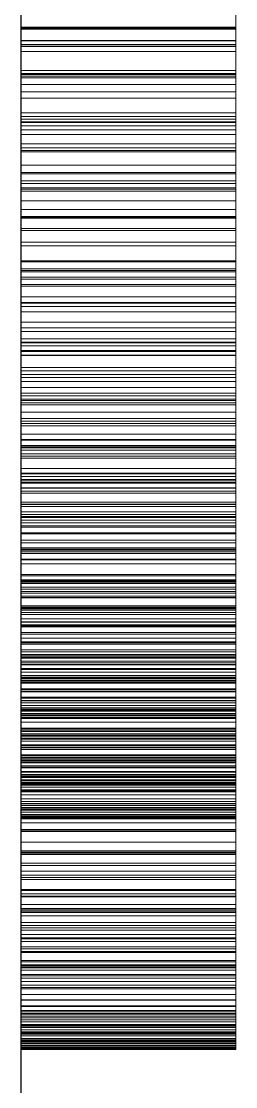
# Paper-space layout '01_三视图' of a CAD drawing. Header units: millimetres. Extents: x 8 to 451, y 8 to 289.
# Drawn here: x 157.5 to 157.64, y 175.206 to 175.9 of the extents above; entities that cross this region are included whole.
import ezdxf

# ---------------------------------------------------------------- set-up
doc = ezdxf.new("R2010")
doc.units = ezdxf.units.MM
doc.linetypes.add('WP_HIDDEN', pattern=[2.3, 1.5, -0.8])
doc.layers.add('HIDDEN', color=7, linetype='WP_HIDDEN', lineweight=13)
doc.layers.add('VISIBLE', color=7, linetype='CONTINUOUS', lineweight=25)

psp = doc.layouts.new('01_三视图')

# ---------------------------------------------------------------- linework, layer by layer
at = {"layer": 'HIDDEN'}
for points in [[(157.5, 174.25), (157.5, 174.29388), (157.5, 174.4233), (157.5, 174.63179), (157.5, 174.90889), (157.5, 175.2407), (157.5, 175.61059), (157.5, 176), (157.5, 176.38941), (157.5, 176.7593), (157.5, 177.09111), (157.5, 177.36821), (157.5, 177.5767), (157.5, 177.70612), (157.5, 177.75)], [(157.5, 175.88478), (157.5, 176.74361)], [(157.5, 175.88376), (157.5, 176.74361)], [(157.64, 176.74361), (157.64, 175.88478)], [(157.64, 175.88376), (157.64, 176.74361)], [(157.5, 176.56798), (157.5, 175.25538)], [(157.64, 175.25538), (157.64, 176.56798)], [(157.5, 176.07916), (157.5, 176.02894), (157.5, 175.97871), (157.5, 175.92849), (157.5, 175.87832), (157.5, 175.82826), (157.5, 175.77834), (157.5, 175.7286), (157.5, 175.67909), (157.5, 175.62984), (157.5, 175.5809), (157.5, 175.5323), (157.5, 175.48409), (157.5, 175.4363), (157.5, 175.38897)], [(157.5, 175.94161), (157.5, 175.88725)], [(157.64, 175.88725), (157.64, 175.94161)], [(157.5, 175.88351), (157.5, 175.93154)], [(157.5, 175.89535), (157.5, 175.9287)], [(157.5, 175.92704), (157.5, 175.866)], [(157.64, 175.93154), (157.64, 175.88351)], [(157.64, 175.9287), (157.64, 175.89535)], [(157.64, 175.866), (157.64, 175.92704)], [(157.5, 175.92269), (157.5, 175.89616)], [(157.5, 175.89473), (157.5, 175.92205)], [(157.64, 175.89616), (157.64, 175.92269)], [(157.64, 175.92205), (157.64, 175.89473)], [(157.5, 175.91169), (157.5, 175.88029)], [(157.64, 175.88029), (157.64, 175.91169)], [(157.5, 175.91007), (157.5, 175.88742)], [(157.5, 175.85874), (157.5, 175.90441)], [(157.64, 175.88742), (157.64, 175.91007)], [(157.64, 175.90441), (157.64, 175.85874)], [(157.5, 175.85405), (157.5, 175.89991)], [(157.64, 175.89991), (157.64, 175.85405)], [(157.5, 175.89616), (157.5, 175.8679)], [(157.5, 175.89616), (157.64, 175.89616)], [(157.5, 175.89535), (157.64, 175.89535)], [(157.5, 175.86302), (157.5, 175.89535)], [(157.5, 175.89473), (157.64, 175.89473)], [(157.5, 175.86536), (157.5, 175.89473)], [(157.64, 175.8679), (157.64, 175.89616)], [(157.64, 175.89535), (157.64, 175.86302)], [(157.64, 175.89473), (157.64, 175.86536)], [(157.5, 175.88742), (157.5, 175.86415)], [(157.5, 175.88742), (157.64, 175.88742)], [(157.5, 175.88725), (157.5, 175.83439)], [(157.5, 175.88725), (157.64, 175.88725)], [(157.5, 175.81757), (157.5, 175.88478)], [(157.5, 175.88478), (157.5, 175.8379)], [(157.5, 175.88478), (157.64, 175.88478)], [(157.5, 175.82619), (157.5, 175.88376)], [(157.5, 175.88376), (157.5, 175.82912)], [(157.5, 175.88376), (157.64, 175.88376)], [(157.5, 175.83611), (157.5, 175.88351)], [(157.5, 175.88351), (157.64, 175.88351)], [(157.64, 175.86415), (157.64, 175.88742)], [(157.64, 175.83439), (157.64, 175.88725)], [(157.64, 175.88478), (157.64, 175.81757)], [(157.64, 175.8379), (157.64, 175.88478)], [(157.64, 175.82912), (157.64, 175.88376)], [(157.64, 175.88376), (157.64, 175.82619)], [(157.64, 175.88351), (157.64, 175.83611)], [(157.5, 175.88029), (157.5, 175.84979)], [(157.5, 175.88029), (157.64, 175.88029)], [(157.64, 175.84979), (157.64, 175.88029)], [(157.5, 175.8679), (157.5, 175.83792)], [(157.5, 175.8679), (157.64, 175.8679)], [(157.5, 175.866), (157.5, 175.79608)], [(157.5, 175.866), (157.64, 175.866)], [(157.5, 175.86536), (157.64, 175.86536)], [(157.5, 175.83395), (157.5, 175.86536)], [(157.5, 175.86415), (157.5, 175.84027)], [(157.5, 175.86415), (157.64, 175.86415)], [(157.5, 175.86302), (157.64, 175.86302)], [(157.5, 175.83171), (157.5, 175.86302)], [(157.64, 175.83792), (157.64, 175.8679)], [(157.64, 175.79608), (157.64, 175.866)], [(157.64, 175.86536), (157.64, 175.83395)], [(157.64, 175.84027), (157.64, 175.86415)], [(157.64, 175.86302), (157.64, 175.83171)], [(157.5, 175.81477), (157.5, 175.85874)], [(157.5, 175.85874), (157.64, 175.85874)], [(157.64, 175.85874), (157.64, 175.81477)], [(157.5, 175.8056), (157.5, 175.85405)], [(157.5, 175.85405), (157.64, 175.85405)], [(157.5, 175.84979), (157.5, 175.82018)], [(157.5, 175.84979), (157.64, 175.84979)], [(157.64, 175.85405), (157.64, 175.8056)], [(157.64, 175.82018), (157.64, 175.84979)], [(157.5, 175.84027), (157.5, 175.81577)], [(157.5, 175.84027), (157.64, 175.84027)], [(157.5, 175.83792), (157.5, 175.8062)], [(157.5, 175.83792), (157.64, 175.83792)], [(157.5, 175.8379), (157.5, 175.79421)], [(157.5, 175.8379), (157.64, 175.8379)], [(157.5, 175.78935), (157.5, 175.83611)], [(157.5, 175.83611), (157.64, 175.83611)], [(157.64, 175.81577), (157.64, 175.84027)], [(157.64, 175.8062), (157.64, 175.83792)], [(157.64, 175.79421), (157.64, 175.8379)], [(157.64, 175.83611), (157.64, 175.78935)], [(157.5, 175.83439), (157.5, 175.78301)], [(157.5, 175.83439), (157.64, 175.83439)], [(157.5, 175.83395), (157.64, 175.83395)], [(157.5, 175.80049), (157.5, 175.83395)], [(157.5, 175.83171), (157.64, 175.83171)], [(157.5, 175.80142), (157.5, 175.83171)], [(157.5, 175.82912), (157.5, 175.77736)], [(157.5, 175.82912), (157.64, 175.82912)], [(157.64, 175.78301), (157.64, 175.83439)], [(157.64, 175.83395), (157.64, 175.80049)], [(157.64, 175.83171), (157.64, 175.80142)], [(157.64, 175.77736), (157.64, 175.82912)], [(157.5, 175.77175), (157.5, 175.82619)], [(157.5, 175.82619), (157.64, 175.82619)], [(157.64, 175.82619), (157.64, 175.77175)], [(157.5, 175.82018), (157.5, 175.79146)], [(157.5, 175.82018), (157.64, 175.82018)], [(157.5, 175.75604), (157.5, 175.81757)], [(157.5, 175.81757), (157.64, 175.81757)], [(157.5, 175.81577), (157.5, 175.79066)], [(157.5, 175.81577), (157.64, 175.81577)], [(157.5, 175.77251), (157.5, 175.81477)], [(157.5, 175.81477), (157.64, 175.81477)], [(157.64, 175.79146), (157.64, 175.82018)], [(157.64, 175.81757), (157.64, 175.75604)], [(157.64, 175.79066), (157.64, 175.81577)], [(157.64, 175.81477), (157.64, 175.77251)], [(157.5, 175.8062), (157.5, 175.77275)], [(157.5, 175.8062), (157.64, 175.8062)], [(157.5, 175.74354), (157.5, 175.8056)], [(157.5, 175.80142), (157.64, 175.80142)], [(157.5, 175.77216), (157.5, 175.80142)], [(157.5, 175.80049), (157.64, 175.80049)], [(157.5, 175.76498), (157.5, 175.80049)], [(157.64, 175.77275), (157.64, 175.8062)], [(157.64, 175.8056), (157.64, 175.74354)], [(157.64, 175.80142), (157.64, 175.77216)], [(157.64, 175.80049), (157.64, 175.76498)], [(157.5, 175.79608), (157.5, 175.71728)], [(157.5, 175.79608), (157.64, 175.79608)], [(157.5, 175.79421), (157.5, 175.7537)], [(157.5, 175.79421), (157.64, 175.79421)], [(157.64, 175.71728), (157.64, 175.79608)], [(157.64, 175.7537), (157.64, 175.79421)], [(157.5, 175.79146), (157.5, 175.76363)], [(157.5, 175.79146), (157.64, 175.79146)], [(157.5, 175.79066), (157.5, 175.76494)], [(157.5, 175.79066), (157.64, 175.79066)], [(157.5, 175.74323), (157.5, 175.78935)], [(157.5, 175.78935), (157.64, 175.78935)], [(157.64, 175.76363), (157.64, 175.79146)], [(157.64, 175.76494), (157.64, 175.79066)], [(157.64, 175.78935), (157.64, 175.74323)], [(157.5, 175.78301), (157.5, 175.73312)], [(157.5, 175.78301), (157.64, 175.78301)], [(157.64, 175.73312), (157.64, 175.78301)], [(157.5, 175.77736), (157.5, 175.72849)], [(157.5, 175.77736), (157.64, 175.77736)], [(157.5, 175.77275), (157.5, 175.73758)], [(157.5, 175.77275), (157.64, 175.77275)], [(157.5, 175.73194), (157.5, 175.77251)], [(157.5, 175.77251), (157.64, 175.77251)], [(157.5, 175.77216), (157.64, 175.77216)], [(157.5, 175.74393), (157.5, 175.77216)], [(157.64, 175.72849), (157.64, 175.77736)], [(157.64, 175.73758), (157.64, 175.77275)], [(157.64, 175.77251), (157.64, 175.73194)], [(157.64, 175.77216), (157.64, 175.74393)], [(157.5, 175.72043), (157.5, 175.77175)], [(157.5, 175.77175), (157.64, 175.77175)], [(157.64, 175.77175), (157.64, 175.72043)], [(157.5, 175.76498), (157.64, 175.76498)], [(157.5, 175.72743), (157.5, 175.76498)], [(157.5, 175.76494), (157.5, 175.7386)], [(157.5, 175.76494), (157.64, 175.76494)], [(157.5, 175.76363), (157.5, 175.73669)], [(157.5, 175.76363), (157.64, 175.76363)], [(157.64, 175.76498), (157.64, 175.72743)], [(157.64, 175.7386), (157.64, 175.76494)], [(157.64, 175.73669), (157.64, 175.76363)], [(157.5, 175.72741), (157.5, 175.75604)], [(157.5, 175.75604), (157.64, 175.75604)], [(157.5, 175.7537), (157.5, 175.71639)], [(157.5, 175.7537), (157.64, 175.7537)], [(157.64, 175.75604), (157.64, 175.72741)], [(157.64, 175.71639), (157.64, 175.7537)], [(157.5, 175.74393), (157.64, 175.74393)], [(157.5, 175.71671), (157.5, 175.74393)], [(157.5, 175.6853), (157.5, 175.74354)], [(157.5, 175.74354), (157.64, 175.74354)], [(157.5, 175.69774), (157.5, 175.74323)], [(157.5, 175.74323), (157.64, 175.74323)], [(157.5, 175.7386), (157.5, 175.70388)], [(157.5, 175.7386), (157.64, 175.7386)], [(157.5, 175.73758), (157.5, 175.71411)], [(157.5, 175.73758), (157.64, 175.73758)], [(157.64, 175.74393), (157.64, 175.71671)], [(157.64, 175.74354), (157.64, 175.6853)], [(157.64, 175.74323), (157.64, 175.69774)], [(157.64, 175.70388), (157.64, 175.7386)], [(157.64, 175.71411), (157.64, 175.73758)], [(157.5, 175.73669), (157.5, 175.71065)], [(157.5, 175.73669), (157.64, 175.73669)], [(157.5, 175.73312), (157.5, 175.68473)], [(157.5, 175.73312), (157.64, 175.73312)], [(157.5, 175.69308), (157.5, 175.73194)], [(157.5, 175.73194), (157.64, 175.73194)], [(157.64, 175.71065), (157.64, 175.73669)], [(157.64, 175.68473), (157.64, 175.73312)], [(157.64, 175.73194), (157.64, 175.69308)], [(157.5, 175.72849), (157.5, 175.68251)], [(157.5, 175.72849), (157.64, 175.72849)], [(157.5, 175.72743), (157.64, 175.72743)], [(157.5, 175.68838), (157.5, 175.72743)], [(157.5, 175.70019), (157.5, 175.72741)], [(157.5, 175.72741), (157.64, 175.72741)], [(157.64, 175.68251), (157.64, 175.72849)], [(157.64, 175.72743), (157.64, 175.68838)], [(157.64, 175.72741), (157.64, 175.70019)], [(157.5, 175.67223), (157.5, 175.72043)], [(157.5, 175.72043), (157.64, 175.72043)], [(157.5, 175.71728), (157.5, 175.6538)], [(157.5, 175.71671), (157.64, 175.71671)], [(157.5, 175.69052), (157.5, 175.71671)], [(157.64, 175.72043), (157.64, 175.67223)], [(157.64, 175.6538), (157.64, 175.71728)], [(157.64, 175.71671), (157.64, 175.69052)], [(157.5, 175.71639), (157.5, 175.68226)], [(157.5, 175.71639), (157.64, 175.71639)], [(157.5, 175.71411), (157.5, 175.69088)], [(157.5, 175.71411), (157.64, 175.71411)], [(157.5, 175.71065), (157.5, 175.6855)], [(157.5, 175.71065), (157.64, 175.71065)], [(157.64, 175.68226), (157.64, 175.71639)], [(157.64, 175.69088), (157.64, 175.71411)], [(157.64, 175.6855), (157.64, 175.71065)], [(157.5, 175.70388), (157.5, 175.66979)], [(157.5, 175.70388), (157.64, 175.70388)], [(157.64, 175.66979), (157.64, 175.70388)], [(157.5, 175.6744), (157.5, 175.70019)], [(157.5, 175.70019), (157.64, 175.70019)], [(157.5, 175.65288), (157.5, 175.69774)], [(157.5, 175.69774), (157.64, 175.69774)], [(157.64, 175.70019), (157.64, 175.6744)], [(157.64, 175.69774), (157.64, 175.65288)], [(157.5, 175.65592), (157.5, 175.69308)], [(157.5, 175.69308), (157.64, 175.69308)], [(157.5, 175.69088), (157.5, 175.66792)], [(157.5, 175.69088), (157.64, 175.69088)], [(157.5, 175.69052), (157.64, 175.69052)], [(157.5, 175.66535), (157.5, 175.69052)], [(157.64, 175.69308), (157.64, 175.65592)], [(157.64, 175.66792), (157.64, 175.69088)], [(157.64, 175.69052), (157.64, 175.66535)], [(157.5, 175.68838), (157.64, 175.68838)], [(157.5, 175.65142), (157.5, 175.68838)], [(157.5, 175.6855), (157.5, 175.66124)], [(157.5, 175.6855), (157.64, 175.6855)], [(157.5, 175.65761), (157.5, 175.6853)], [(157.5, 175.6853), (157.64, 175.6853)], [(157.5, 175.68473), (157.5, 175.63783)], [(157.5, 175.68473), (157.64, 175.68473)], [(157.5, 175.68251), (157.5, 175.63941)], [(157.5, 175.68251), (157.64, 175.68251)], [(157.5, 175.68226), (157.5, 175.65132)], [(157.5, 175.68226), (157.64, 175.68226)], [(157.64, 175.68838), (157.64, 175.65142)], [(157.64, 175.66124), (157.64, 175.6855)], [(157.64, 175.6853), (157.64, 175.65761)], [(157.64, 175.63783), (157.64, 175.68473)], [(157.64, 175.63941), (157.64, 175.68251)], [(157.64, 175.65132), (157.64, 175.68226)], [(157.5, 175.65002), (157.5, 175.6744)], [(157.5, 175.6744), (157.64, 175.6744)], [(157.5, 175.62716), (157.5, 175.67223)], [(157.5, 175.67223), (157.64, 175.67223)], [(157.5, 175.66979), (157.5, 175.63631)], [(157.5, 175.66979), (157.64, 175.66979)], [(157.5, 175.66792), (157.5, 175.6452)], [(157.5, 175.66792), (157.64, 175.66792)], [(157.64, 175.6744), (157.64, 175.65002)], [(157.64, 175.67223), (157.64, 175.62716)], [(157.64, 175.63631), (157.64, 175.66979)], [(157.64, 175.6452), (157.64, 175.66792)], [(157.5, 175.66535), (157.64, 175.66535)], [(157.5, 175.6412), (157.5, 175.66535)], [(157.5, 175.66144), (157.5, 175.62751)], [(157.5, 175.6452), (157.5, 175.66144)], [(157.5, 175.66144), (157.64, 175.66144)], [(157.5, 175.66124), (157.5, 175.63787)], [(157.5, 175.66124), (157.64, 175.66124)], [(157.64, 175.66535), (157.64, 175.6412)], [(157.64, 175.66144), (157.64, 175.6452)], [(157.64, 175.62751), (157.64, 175.66144)], [(157.64, 175.63787), (157.64, 175.66124)], [(157.5, 175.63086), (157.5, 175.65761)], [(157.5, 175.65761), (157.64, 175.65761)], [(157.5, 175.62046), (157.5, 175.65592)], [(157.5, 175.65592), (157.64, 175.65592)], [(157.64, 175.65761), (157.64, 175.63086)], [(157.64, 175.65592), (157.64, 175.62046)], [(157.5, 175.6538), (157.5, 175.60142)], [(157.5, 175.6538), (157.64, 175.6538)], [(157.5, 175.60866), (157.5, 175.65288)], [(157.5, 175.65288), (157.64, 175.65288)], [(157.5, 175.65142), (157.64, 175.65142)], [(157.5, 175.61655), (157.5, 175.65142)], [(157.5, 175.65132), (157.5, 175.62357)], [(157.5, 175.65132), (157.64, 175.65132)], [(157.5, 175.62707), (157.5, 175.65002)], [(157.5, 175.65002), (157.64, 175.65002)], [(157.64, 175.60142), (157.64, 175.6538)], [(157.64, 175.65288), (157.64, 175.60866)], [(157.64, 175.65142), (157.64, 175.61655)], [(157.64, 175.62357), (157.64, 175.65132)], [(157.64, 175.65002), (157.64, 175.62707)], [(157.5, 175.62201), (157.5, 175.6452)], [(157.5, 175.6452), (157.64, 175.6452)], [(157.5, 175.6452), (157.5, 175.62274)], [(157.5, 175.6412), (157.64, 175.6412)], [(157.5, 175.61808), (157.5, 175.6412)], [(157.64, 175.6452), (157.64, 175.62201)], [(157.64, 175.62274), (157.64, 175.6452)], [(157.64, 175.6412), (157.64, 175.61808)], [(157.5, 175.63941), (157.5, 175.5992)], [(157.5, 175.63941), (157.64, 175.63941)], [(157.5, 175.63787), (157.5, 175.6154)], [(157.5, 175.63787), (157.64, 175.63787)], [(157.5, 175.63783), (157.5, 175.59241)], [(157.5, 175.63783), (157.64, 175.63783)], [(157.5, 175.63631), (157.5, 175.60345)], [(157.5, 175.63631), (157.64, 175.63631)], [(157.64, 175.5992), (157.64, 175.63941)], [(157.64, 175.6154), (157.64, 175.63787)], [(157.64, 175.59241), (157.64, 175.63783)], [(157.64, 175.60345), (157.64, 175.63631)], [(157.5, 175.60507), (157.5, 175.63086)], [(157.5, 175.63086), (157.64, 175.63086)], [(157.5, 175.62751), (157.5, 175.59574)], [(157.5, 175.62751), (157.64, 175.62751)], [(157.5, 175.58521), (157.5, 175.62716)], [(157.5, 175.62716), (157.64, 175.62716)], [(157.5, 175.60553), (157.5, 175.62707)], [(157.5, 175.62707), (157.64, 175.62707)], [(157.64, 175.63086), (157.64, 175.60507)], [(157.64, 175.59574), (157.64, 175.62751)], [(157.64, 175.62716), (157.64, 175.58521)], [(157.64, 175.62707), (157.64, 175.60553)], [(157.5, 175.62357), (157.5, 175.59901)], [(157.5, 175.62357), (157.64, 175.62357)], [(157.5, 175.62274), (157.5, 175.60053)], [(157.5, 175.62274), (157.64, 175.62274)], [(157.5, 175.59941), (157.5, 175.62201)], [(157.5, 175.62201), (157.64, 175.62201)], [(157.5, 175.5867), (157.5, 175.62046)], [(157.5, 175.62046), (157.64, 175.62046)], [(157.64, 175.59901), (157.64, 175.62357)], [(157.64, 175.60053), (157.64, 175.62274)], [(157.64, 175.62201), (157.64, 175.59941)], [(157.64, 175.62046), (157.64, 175.5867)], [(157.5, 175.61808), (157.64, 175.61808)], [(157.5, 175.59598), (157.5, 175.61808)], [(157.5, 175.61655), (157.64, 175.61655)], [(157.5, 175.58378), (157.5, 175.61655)], [(157.5, 175.6154), (157.5, 175.59382)], [(157.5, 175.6154), (157.64, 175.6154)], [(157.64, 175.61808), (157.64, 175.59598)], [(157.64, 175.61655), (157.64, 175.58378)], [(157.64, 175.59382), (157.64, 175.6154)], [(157.5, 175.56591), (157.5, 175.60866)], [(157.5, 175.60866), (157.64, 175.60866)], [(157.5, 175.58541), (157.5, 175.60553)], [(157.5, 175.60553), (157.64, 175.60553)], [(157.64, 175.60866), (157.64, 175.56591)], [(157.64, 175.60553), (157.64, 175.58541)], [(157.5, 175.58023), (157.5, 175.60507)], [(157.5, 175.60507), (157.64, 175.60507)], [(157.5, 175.60345), (157.5, 175.57121)], [(157.5, 175.60345), (157.64, 175.60345)], [(157.5, 175.60142), (157.5, 175.56015)], [(157.5, 175.60142), (157.64, 175.60142)], [(157.5, 175.60053), (157.5, 175.57858)], [(157.5, 175.60053), (157.64, 175.60053)], [(157.5, 175.57738), (157.5, 175.59941)], [(157.5, 175.59941), (157.64, 175.59941)], [(157.5, 175.5992), (157.5, 175.56188)], [(157.5, 175.5992), (157.64, 175.5992)], [(157.5, 175.59901), (157.5, 175.5767)], [(157.5, 175.59901), (157.64, 175.59901)], [(157.64, 175.60507), (157.64, 175.58023)], [(157.64, 175.57121), (157.64, 175.60345)], [(157.64, 175.56015), (157.64, 175.60142)], [(157.64, 175.57858), (157.64, 175.60053)], [(157.64, 175.59941), (157.64, 175.57738)], [(157.64, 175.56188), (157.64, 175.5992)], [(157.64, 175.5767), (157.64, 175.59901)], [(157.5, 175.59598), (157.64, 175.59598)], [(157.5, 175.57491), (157.5, 175.59598)], [(157.5, 175.59574), (157.5, 175.56615)], [(157.5, 175.59574), (157.64, 175.59574)], [(157.5, 175.59382), (157.5, 175.57313)], [(157.5, 175.59382), (157.64, 175.59382)], [(157.5, 175.59241), (157.5, 175.57042)], [(157.5, 175.59241), (157.64, 175.59241)], [(157.64, 175.59598), (157.64, 175.57491)], [(157.64, 175.56615), (157.64, 175.59574)], [(157.64, 175.57313), (157.64, 175.59382)], [(157.64, 175.57042), (157.64, 175.59241)], [(157.5, 175.55464), (157.5, 175.5867)], [(157.5, 175.5867), (157.64, 175.5867)], [(157.5, 175.56672), (157.5, 175.58541)], [(157.5, 175.58541), (157.64, 175.58541)], [(157.5, 175.54639), (157.5, 175.58521)], [(157.5, 175.58521), (157.64, 175.58521)], [(157.64, 175.5867), (157.64, 175.55464)], [(157.64, 175.58541), (157.64, 175.56672)], [(157.64, 175.58521), (157.64, 175.54639)], [(157.5, 175.58378), (157.64, 175.58378)], [(157.5, 175.55311), (157.5, 175.58378)], [(157.5, 175.55582), (157.5, 175.58023)], [(157.5, 175.58023), (157.64, 175.58023)], [(157.5, 175.57858), (157.5, 175.55688)], [(157.5, 175.57858), (157.64, 175.57858)], [(157.64, 175.58378), (157.64, 175.55311)], [(157.64, 175.58023), (157.64, 175.55582)], [(157.64, 175.55688), (157.64, 175.57858)], [(157.5, 175.55593), (157.5, 175.57738)], [(157.5, 175.57738), (157.64, 175.57738)], [(157.5, 175.5767), (157.5, 175.55571)], [(157.5, 175.5767), (157.64, 175.5767)], [(157.5, 175.57491), (157.64, 175.57491)], [(157.5, 175.55485), (157.5, 175.57491)], [(157.5, 175.57313), (157.5, 175.55333)], [(157.5, 175.57313), (157.64, 175.57313)], [(157.5, 175.57121), (157.5, 175.53959)], [(157.5, 175.57121), (157.64, 175.57121)], [(157.64, 175.57738), (157.64, 175.55593)], [(157.64, 175.55571), (157.64, 175.5767)], [(157.64, 175.57491), (157.64, 175.55485)], [(157.64, 175.55333), (157.64, 175.57313)], [(157.64, 175.53959), (157.64, 175.57121)], [(157.5, 175.57042), (157.5, 175.5491)], [(157.5, 175.57042), (157.64, 175.57042)], [(157.5, 175.54944), (157.5, 175.56672)], [(157.5, 175.56672), (157.64, 175.56672)], [(157.5, 175.56615), (157.5, 175.53874)], [(157.5, 175.56615), (157.64, 175.56615)], [(157.5, 175.52548), (157.5, 175.56591)], [(157.5, 175.56591), (157.64, 175.56591)], [(157.64, 175.5491), (157.64, 175.57042)], [(157.64, 175.56672), (157.64, 175.54944)], [(157.64, 175.53874), (157.64, 175.56615)], [(157.64, 175.56591), (157.64, 175.52548)], [(157.5, 175.56188), (157.5, 175.52744)], [(157.5, 175.56188), (157.64, 175.56188)], [(157.5, 175.56015), (157.5, 175.52998)], [(157.5, 175.56015), (157.64, 175.56015)], [(157.5, 175.55688), (157.64, 175.55688)], [(157.5, 175.55688), (157.5, 175.53595)], [(157.64, 175.52744), (157.64, 175.56188)], [(157.64, 175.52998), (157.64, 175.56015)], [(157.64, 175.53595), (157.64, 175.55688)], [(157.5, 175.53506), (157.5, 175.55593)], [(157.5, 175.55593), (157.64, 175.55593)], [(157.5, 175.53131), (157.5, 175.55582)], [(157.5, 175.55582), (157.64, 175.55582)], [(157.5, 175.55571), (157.5, 175.53603)], [(157.5, 175.55571), (157.64, 175.55571)], [(157.5, 175.55485), (157.64, 175.55485)], [(157.5, 175.53592), (157.5, 175.55485)], [(157.5, 175.52428), (157.5, 175.55464)], [(157.5, 175.55464), (157.64, 175.55464)], [(157.5, 175.55333), (157.64, 175.55333)], [(157.5, 175.55333), (157.5, 175.53458)], [(157.5, 175.55311), (157.64, 175.55311)], [(157.5, 175.52452), (157.5, 175.55311)], [(157.64, 175.55593), (157.64, 175.53506)], [(157.64, 175.55582), (157.64, 175.53131)], [(157.64, 175.53603), (157.64, 175.55571)], [(157.64, 175.55485), (157.64, 175.53592)], [(157.64, 175.55464), (157.64, 175.52428)], [(157.64, 175.53458), (157.64, 175.55333)], [(157.64, 175.55311), (157.64, 175.52452)], [(157.5, 175.53358), (157.5, 175.54944)], [(157.5, 175.54944), (157.64, 175.54944)], [(157.5, 175.5491), (157.5, 175.52846)], [(157.5, 175.5491), (157.64, 175.5491)], [(157.5, 175.51069), (157.5, 175.54639)], [(157.5, 175.54639), (157.64, 175.54639)], [(157.64, 175.54944), (157.64, 175.53358)], [(157.64, 175.52846), (157.64, 175.5491)], [(157.64, 175.54639), (157.64, 175.51069)], [(157.5, 175.53959), (157.5, 175.50859)], [(157.5, 175.53959), (157.64, 175.53959)], [(157.5, 175.53874), (157.5, 175.51349)], [(157.5, 175.53874), (157.64, 175.53874)], [(157.5, 175.53603), (157.5, 175.51767)], [(157.5, 175.53603), (157.64, 175.53603)], [(157.64, 175.50859), (157.64, 175.53959)], [(157.64, 175.51349), (157.64, 175.53874)], [(157.64, 175.51767), (157.64, 175.53603)], [(157.5, 175.53595), (157.5, 175.51631)], [(157.5, 175.53595), (157.64, 175.53595)], [(157.5, 175.53592), (157.64, 175.53592)], [(157.5, 175.51821), (157.5, 175.53592)], [(157.5, 175.51477), (157.5, 175.53506)], [(157.5, 175.53506), (157.64, 175.53506)], [(157.5, 175.53458), (157.5, 175.51704)], [(157.5, 175.53458), (157.64, 175.53458)], [(157.5, 175.51914), (157.5, 175.53358)], [(157.5, 175.53358), (157.64, 175.53358)], [(157.5, 175.50671), (157.5, 175.53131)], [(157.5, 175.53131), (157.64, 175.53131)], [(157.5, 175.52998), (157.5, 175.50533)], [(157.5, 175.52998), (157.64, 175.52998)], [(157.64, 175.51631), (157.64, 175.53595)], [(157.64, 175.53592), (157.64, 175.51821)], [(157.64, 175.53506), (157.64, 175.51477)], [(157.64, 175.51704), (157.64, 175.53458)], [(157.64, 175.53358), (157.64, 175.51914)], [(157.64, 175.53131), (157.64, 175.50671)], [(157.64, 175.50533), (157.64, 175.52998)], [(157.5, 175.52846), (157.5, 175.5085)], [(157.5, 175.52846), (157.64, 175.52846)], [(157.5, 175.52744), (157.5, 175.49522)], [(157.5, 175.52744), (157.64, 175.52744)], [(157.5, 175.50613), (157.5, 175.52548)], [(157.5, 175.52548), (157.64, 175.52548)], [(157.5, 175.52452), (157.64, 175.52452)], [(157.5, 175.49803), (157.5, 175.52452)], [(157.5, 175.49562), (157.5, 175.52428)], [(157.5, 175.52428), (157.64, 175.52428)], [(157.64, 175.5085), (157.64, 175.52846)], [(157.64, 175.49522), (157.64, 175.52744)], [(157.64, 175.52548), (157.64, 175.50613)], [(157.64, 175.52452), (157.64, 175.49803)], [(157.64, 175.52428), (157.64, 175.49562)], [(157.5, 175.50612), (157.5, 175.51914)], [(157.5, 175.51914), (157.64, 175.51914)], [(157.5, 175.51821), (157.64, 175.51821)], [(157.5, 175.50172), (157.5, 175.51821)], [(157.5, 175.51767), (157.5, 175.50063)], [(157.5, 175.51767), (157.64, 175.51767)], [(157.5, 175.51704), (157.5, 175.50072)], [(157.5, 175.51704), (157.64, 175.51704)], [(157.5, 175.51631), (157.5, 175.49795)], [(157.5, 175.51631), (157.64, 175.51631)], [(157.64, 175.51914), (157.64, 175.50612)], [(157.64, 175.51821), (157.64, 175.50172)], [(157.64, 175.50063), (157.64, 175.51767)], [(157.64, 175.50072), (157.64, 175.51704)], [(157.64, 175.49795), (157.64, 175.51631)], [(157.5, 175.49506), (157.5, 175.51477)], [(157.5, 175.51477), (157.64, 175.51477)], [(157.5, 175.51349), (157.5, 175.49042)], [(157.5, 175.51349), (157.64, 175.51349)], [(157.5, 175.47756), (157.5, 175.51069)], [(157.5, 175.51069), (157.64, 175.51069)], [(157.5, 175.50859), (157.5, 175.47821)], [(157.5, 175.50859), (157.64, 175.50859)], [(157.5, 175.5085), (157.5, 175.48922)], [(157.5, 175.5085), (157.64, 175.5085)], [(157.64, 175.51477), (157.64, 175.49506)], [(157.64, 175.49042), (157.64, 175.51349)], [(157.64, 175.51069), (157.64, 175.47756)], [(157.64, 175.47821), (157.64, 175.50859)], [(157.64, 175.48922), (157.64, 175.5085)], [(157.5, 175.48201), (157.5, 175.50671)], [(157.5, 175.50671), (157.64, 175.50671)], [(157.5, 175.48736), (157.5, 175.50613)], [(157.5, 175.50613), (157.64, 175.50613)], [(157.5, 175.4942), (157.5, 175.50612)], [(157.5, 175.50612), (157.64, 175.50612)], [(157.5, 175.50533), (157.5, 175.48062)], [(157.5, 175.50533), (157.64, 175.50533)], [(157.5, 175.50172), (157.64, 175.50172)], [(157.5, 175.48646), (157.5, 175.50172)], [(157.64, 175.50671), (157.64, 175.48201)], [(157.64, 175.50613), (157.64, 175.48736)], [(157.64, 175.50612), (157.64, 175.4942)], [(157.64, 175.48062), (157.64, 175.50533)], [(157.64, 175.50172), (157.64, 175.48646)], [(157.5, 175.50072), (157.5, 175.4856)], [(157.5, 175.50072), (157.64, 175.50072)], [(157.5, 175.50063), (157.5, 175.4849)], [(157.5, 175.50063), (157.64, 175.50063)], [(157.5, 175.49803), (157.64, 175.49803)], [(157.5, 175.47364), (157.5, 175.49803)], [(157.5, 175.49795), (157.5, 175.48087)], [(157.5, 175.49795), (157.64, 175.49795)], [(157.5, 175.46867), (157.5, 175.49562)], [(157.5, 175.49562), (157.64, 175.49562)], [(157.5, 175.49522), (157.5, 175.46453)], [(157.5, 175.49522), (157.64, 175.49522)], [(157.5, 175.47592), (157.5, 175.49506)], [(157.5, 175.49506), (157.64, 175.49506)], [(157.64, 175.4856), (157.64, 175.50072)], [(157.64, 175.4849), (157.64, 175.50063)], [(157.64, 175.49803), (157.64, 175.47364)], [(157.64, 175.48087), (157.64, 175.49795)], [(157.64, 175.49562), (157.64, 175.46867)], [(157.64, 175.46453), (157.64, 175.49522)], [(157.64, 175.49506), (157.64, 175.47592)], [(157.5, 175.48304), (157.5, 175.4942)], [(157.5, 175.4942), (157.64, 175.4942)], [(157.5, 175.49042), (157.5, 175.46952)], [(157.5, 175.49042), (157.64, 175.49042)], [(157.5, 175.48922), (157.5, 175.47062)], [(157.5, 175.48922), (157.64, 175.48922)], [(157.64, 175.4942), (157.64, 175.48304)], [(157.64, 175.46952), (157.64, 175.49042)], [(157.64, 175.47062), (157.64, 175.48922)], [(157.5, 175.46917), (157.5, 175.48736)], [(157.5, 175.48736), (157.64, 175.48736)], [(157.5, 175.48646), (157.64, 175.48646)], [(157.5, 175.47241), (157.5, 175.48646)], [(157.5, 175.4856), (157.5, 175.47169)], [(157.5, 175.4856), (157.64, 175.4856)], [(157.5, 175.4849), (157.5, 175.47049)], [(157.5, 175.4849), (157.64, 175.4849)], [(157.5, 175.47266), (157.5, 175.48304)], [(157.5, 175.48304), (157.64, 175.48304)], [(157.5, 175.45722), (157.5, 175.48201)], [(157.5, 175.48201), (157.64, 175.48201)], [(157.5, 175.48087), (157.5, 175.46508)], [(157.5, 175.48087), (157.64, 175.48087)], [(157.5, 175.48062), (157.5, 175.45584)], [(157.5, 175.48062), (157.64, 175.48062)], [(157.64, 175.48736), (157.64, 175.46917)], [(157.64, 175.48646), (157.64, 175.47241)], [(157.64, 175.47169), (157.64, 175.4856)], [(157.64, 175.47049), (157.64, 175.4849)], [(157.64, 175.48304), (157.64, 175.47266)], [(157.64, 175.48201), (157.64, 175.45722)], [(157.64, 175.46508), (157.64, 175.48087)], [(157.64, 175.45584), (157.64, 175.48062)], [(157.5, 175.47821), (157.5, 175.44901)], [(157.5, 175.47821), (157.64, 175.47821)], [(157.5, 175.44645), (157.5, 175.47756)], [(157.5, 175.47756), (157.64, 175.47756)], [(157.5, 175.45737), (157.5, 175.47592)], [(157.5, 175.47592), (157.64, 175.47592)], [(157.5, 175.47364), (157.64, 175.47364)], [(157.5, 175.45175), (157.5, 175.47364)], [(157.64, 175.44901), (157.64, 175.47821)], [(157.64, 175.47756), (157.64, 175.44645)], [(157.64, 175.47592), (157.64, 175.45737)], [(157.64, 175.47364), (157.64, 175.45175)], [(157.5, 175.46304), (157.5, 175.47266)], [(157.5, 175.47266), (157.64, 175.47266)], [(157.5, 175.47241), (157.64, 175.47241)], [(157.5, 175.45959), (157.5, 175.47241)], [(157.5, 175.47169), (157.5, 175.45899)], [(157.5, 175.47169), (157.64, 175.47169)], [(157.5, 175.47062), (157.5, 175.45269)], [(157.5, 175.47062), (157.64, 175.47062)], [(157.5, 175.47049), (157.5, 175.4574)], [(157.5, 175.47049), (157.64, 175.47049)], [(157.5, 175.46952), (157.5, 175.4508)], [(157.5, 175.46952), (157.64, 175.46952)], [(157.5, 175.45156), (157.5, 175.46917)], [(157.5, 175.46917), (157.64, 175.46917)], [(157.5, 175.44341), (157.5, 175.46867)], [(157.5, 175.46867), (157.64, 175.46867)], [(157.64, 175.47266), (157.64, 175.46304)], [(157.64, 175.47241), (157.64, 175.45959)], [(157.64, 175.45899), (157.64, 175.47169)], [(157.64, 175.45269), (157.64, 175.47062)], [(157.64, 175.4574), (157.64, 175.47049)], [(157.64, 175.4508), (157.64, 175.46952)], [(157.64, 175.46917), (157.64, 175.45156)], [(157.64, 175.46867), (157.64, 175.44341)], [(157.5, 175.46508), (157.5, 175.45058)], [(157.5, 175.46508), (157.64, 175.46508)], [(157.5, 175.46453), (157.5, 175.43539)], [(157.5, 175.46453), (157.64, 175.46453)], [(157.5, 175.46349), (157.5, 175.25538)], [(157.5, 175.46349), (157.64, 175.46349)], [(157.5, 175.4542), (157.5, 175.46304)], [(157.5, 175.46304), (157.64, 175.46304)], [(157.64, 175.45058), (157.64, 175.46508)], [(157.64, 175.43539), (157.64, 175.46453)], [(157.64, 175.25538), (157.64, 175.46349)], [(157.64, 175.46304), (157.64, 175.4542)], [(157.5, 175.45959), (157.64, 175.45959)], [(157.5, 175.44798), (157.5, 175.45959)], [(157.5, 175.45899), (157.5, 175.4475)], [(157.5, 175.45899), (157.64, 175.45899)], [(157.5, 175.4574), (157.5, 175.44574)], [(157.5, 175.4574), (157.64, 175.4574)], [(157.5, 175.43939), (157.5, 175.45737)], [(157.5, 175.45737), (157.64, 175.45737)], [(157.5, 175.43233), (157.5, 175.45722)], [(157.5, 175.45722), (157.64, 175.45722)], [(157.5, 175.45584), (157.5, 175.431)], [(157.5, 175.45584), (157.64, 175.45584)], [(157.5, 175.44612), (157.5, 175.4542)], [(157.5, 175.4542), (157.64, 175.4542)], [(157.5, 175.45269), (157.5, 175.43544)], [(157.5, 175.45269), (157.64, 175.45269)], [(157.64, 175.45959), (157.64, 175.44798)], [(157.64, 175.4475), (157.64, 175.45899)], [(157.64, 175.44574), (157.64, 175.4574)], [(157.64, 175.45737), (157.64, 175.43939)], [(157.64, 175.45722), (157.64, 175.43233)], [(157.64, 175.431), (157.64, 175.45584)], [(157.64, 175.4542), (157.64, 175.44612)], [(157.64, 175.43544), (157.64, 175.45269)], [(157.5, 175.45175), (157.64, 175.45175)], [(157.5, 175.43278), (157.5, 175.45175)], [(157.5, 175.43453), (157.5, 175.45156)], [(157.5, 175.45156), (157.64, 175.45156)], [(157.5, 175.4508), (157.5, 175.43426)], [(157.5, 175.4508), (157.64, 175.4508)], [(157.5, 175.45058), (157.5, 175.43735)], [(157.5, 175.45058), (157.64, 175.45058)], [(157.5, 175.44901), (157.5, 175.42158)], [(157.5, 175.44901), (157.64, 175.44901)], [(157.5, 175.44798), (157.64, 175.44798)], [(157.5, 175.4376), (157.5, 175.44798)], [(157.5, 175.4475), (157.5, 175.43722)], [(157.5, 175.4475), (157.64, 175.4475)], [(157.5, 175.41735), (157.5, 175.44645)], [(157.5, 175.44645), (157.64, 175.44645)], [(157.5, 175.43881), (157.5, 175.44612)], [(157.5, 175.44612), (157.64, 175.44612)], [(157.5, 175.44574), (157.5, 175.43563)], [(157.5, 175.44574), (157.64, 175.44574)], [(157.64, 175.45175), (157.64, 175.43278)], [(157.64, 175.45156), (157.64, 175.43453)], [(157.64, 175.43426), (157.64, 175.4508)], [(157.64, 175.43735), (157.64, 175.45058)], [(157.64, 175.42158), (157.64, 175.44901)], [(157.64, 175.44798), (157.64, 175.4376)], [(157.64, 175.43722), (157.64, 175.4475)], [(157.64, 175.44645), (157.64, 175.41735)], [(157.64, 175.44612), (157.64, 175.43881)], [(157.64, 175.43563), (157.64, 175.44574)], [(157.5, 175.41986), (157.5, 175.44341)], [(157.5, 175.44341), (157.64, 175.44341)], [(157.5, 175.422), (157.5, 175.43939)], [(157.5, 175.43939), (157.64, 175.43939)], [(157.5, 175.43227), (157.5, 175.43881)], [(157.5, 175.43881), (157.64, 175.43881)], [(157.64, 175.44341), (157.64, 175.41986)], [(157.64, 175.43939), (157.64, 175.422)], [(157.64, 175.43881), (157.64, 175.43227)], [(157.5, 175.4376), (157.64, 175.4376)], [(157.5, 175.42844), (157.5, 175.4376)], [(157.5, 175.43735), (157.5, 175.42542)], [(157.5, 175.43735), (157.64, 175.43735)], [(157.5, 175.43722), (157.5, 175.42815)], [(157.5, 175.43722), (157.64, 175.43722)], [(157.5, 175.43563), (157.5, 175.42708)], [(157.5, 175.43563), (157.64, 175.43563)], [(157.5, 175.43544), (157.5, 175.41887)], [(157.5, 175.43544), (157.64, 175.43544)], [(157.5, 175.43539), (157.5, 175.40778)], [(157.5, 175.43539), (157.64, 175.43539)], [(157.5, 175.41807), (157.5, 175.43453)], [(157.5, 175.43453), (157.64, 175.43453)], [(157.5, 175.43426), (157.5, 175.41993)], [(157.5, 175.43426), (157.64, 175.43426)], [(157.5, 175.43278), (157.64, 175.43278)], [(157.5, 175.41673), (157.5, 175.43278)], [(157.5, 175.40735), (157.5, 175.43233)], [(157.5, 175.43233), (157.64, 175.43233)], [(157.5, 175.4265), (157.5, 175.43227)], [(157.5, 175.43227), (157.64, 175.43227)], [(157.64, 175.4376), (157.64, 175.42844)], [(157.64, 175.42542), (157.64, 175.43735)], [(157.64, 175.42815), (157.64, 175.43722)], [(157.64, 175.42708), (157.64, 175.43563)], [(157.64, 175.41887), (157.64, 175.43544)], [(157.64, 175.40778), (157.64, 175.43539)], [(157.64, 175.43453), (157.64, 175.41807)], [(157.64, 175.41993), (157.64, 175.43426)], [(157.64, 175.43278), (157.64, 175.41673)], [(157.64, 175.43233), (157.64, 175.40735)], [(157.64, 175.43227), (157.64, 175.4265)], [(157.5, 175.431), (157.5, 175.25538)], [(157.5, 175.431), (157.64, 175.431)], [(157.5, 175.42844), (157.64, 175.42844)], [(157.5, 175.4205), (157.5, 175.42844)], [(157.5, 175.42815), (157.5, 175.42029)], [(157.5, 175.42815), (157.64, 175.42815)], [(157.5, 175.42708), (157.5, 175.42009)], [(157.5, 175.42708), (157.64, 175.42708)], [(157.5, 175.4215), (157.5, 175.4265)], [(157.5, 175.4265), (157.64, 175.4265)], [(157.5, 175.42542), (157.5, 175.41483)], [(157.5, 175.42542), (157.64, 175.42542)], [(157.64, 175.25538), (157.64, 175.431)], [(157.64, 175.42844), (157.64, 175.4205)], [(157.64, 175.42029), (157.64, 175.42815)], [(157.64, 175.42009), (157.64, 175.42708)], [(157.64, 175.4265), (157.64, 175.4215)], [(157.64, 175.41483), (157.64, 175.42542)], [(157.5, 175.40518), (157.5, 175.422)], [(157.5, 175.422), (157.64, 175.422)], [(157.5, 175.42158), (157.5, 175.39591)], [(157.5, 175.42158), (157.64, 175.42158)], [(157.5, 175.41727), (157.5, 175.4215)], [(157.5, 175.4215), (157.64, 175.4215)], [(157.5, 175.4205), (157.64, 175.4205)], [(157.5, 175.41378), (157.5, 175.4205)], [(157.5, 175.42029), (157.5, 175.41364)], [(157.5, 175.42029), (157.64, 175.42029)], [(157.5, 175.42009), (157.5, 175.41465)], [(157.5, 175.42009), (157.64, 175.42009)], [(157.5, 175.41993), (157.5, 175.4078)], [(157.5, 175.41993), (157.64, 175.41993)], [(157.5, 175.39801), (157.5, 175.41986)], [(157.5, 175.41986), (157.64, 175.41986)], [(157.5, 175.41887), (157.5, 175.40298)], [(157.5, 175.41887), (157.64, 175.41887)], [(157.5, 175.4022), (157.5, 175.41807)], [(157.5, 175.41807), (157.64, 175.41807)], [(157.64, 175.422), (157.64, 175.40518)], [(157.64, 175.39591), (157.64, 175.42158)], [(157.64, 175.4215), (157.64, 175.41727)], [(157.64, 175.4205), (157.64, 175.41378)], [(157.64, 175.41364), (157.64, 175.42029)], [(157.64, 175.41465), (157.64, 175.42009)], [(157.64, 175.4078), (157.64, 175.41993)], [(157.64, 175.41986), (157.64, 175.39801)], [(157.64, 175.40298), (157.64, 175.41887)], [(157.64, 175.41807), (157.64, 175.4022)], [(157.5, 175.39027), (157.5, 175.41735)], [(157.5, 175.41735), (157.64, 175.41735)], [(157.5, 175.41381), (157.5, 175.41727)], [(157.5, 175.41727), (157.64, 175.41727)], [(157.5, 175.41673), (157.64, 175.41673)], [(157.5, 175.40359), (157.5, 175.41673)], [(157.5, 175.41483), (157.5, 175.40565)], [(157.5, 175.41483), (157.64, 175.41483)], [(157.5, 175.41465), (157.5, 175.41076)], [(157.5, 175.41465), (157.64, 175.41465)], [(157.5, 175.41112), (157.5, 175.41381)], [(157.5, 175.41381), (157.64, 175.41381)], [(157.5, 175.41378), (157.64, 175.41378)], [(157.5, 175.40829), (157.5, 175.41378)], [(157.5, 175.41364), (157.5, 175.40819)], [(157.5, 175.41364), (157.64, 175.41364)], [(157.5, 175.40919), (157.5, 175.41112)], [(157.5, 175.41112), (157.64, 175.41112)], [(157.64, 175.41735), (157.64, 175.39027)], [(157.64, 175.41727), (157.64, 175.41381)], [(157.64, 175.41673), (157.64, 175.40359)], [(157.64, 175.40565), (157.64, 175.41483)], [(157.64, 175.41076), (157.64, 175.41465)], [(157.64, 175.41381), (157.64, 175.41112)], [(157.64, 175.41378), (157.64, 175.40829)], [(157.64, 175.40819), (157.64, 175.41364)], [(157.64, 175.41112), (157.64, 175.40919)], [(157.5, 175.41076), (157.5, 175.40843)], [(157.5, 175.41076), (157.64, 175.41076)], [(157.5, 175.40765), (157.5, 175.40919)], [(157.5, 175.40919), (157.64, 175.40919)], [(157.5, 175.40843), (157.5, 175.40765)], [(157.5, 175.40843), (157.64, 175.40843)], [(157.5, 175.40829), (157.64, 175.40829)], [(157.5, 175.40401), (157.5, 175.40829)], [(157.5, 175.40819), (157.5, 175.40396)], [(157.5, 175.40819), (157.64, 175.40819)], [(157.5, 175.4078), (157.5, 175.39788)], [(157.5, 175.4078), (157.64, 175.4078)], [(157.5, 175.40778), (157.5, 175.38171)], [(157.5, 175.40778), (157.64, 175.40778)], [(157.5, 175.40765), (157.64, 175.40765)], [(157.5, 175.38227), (157.5, 175.40735)], [(157.5, 175.40735), (157.64, 175.40735)], [(157.5, 175.40565), (157.5, 175.39789)], [(157.5, 175.40565), (157.64, 175.40565)], [(157.5, 175.38894), (157.5, 175.40518)], [(157.5, 175.40518), (157.64, 175.40518)], [(157.64, 175.40843), (157.64, 175.41076)], [(157.64, 175.40919), (157.64, 175.40765)], [(157.64, 175.40765), (157.64, 175.40843)], [(157.64, 175.40829), (157.64, 175.40401)], [(157.64, 175.40396), (157.64, 175.40819)], [(157.64, 175.39788), (157.64, 175.4078)], [(157.64, 175.38171), (157.64, 175.40778)], [(157.64, 175.40735), (157.64, 175.38227)], [(157.64, 175.39789), (157.64, 175.40565)], [(157.64, 175.40518), (157.64, 175.38894)], [(157.5, 175.40401), (157.64, 175.40401)], [(157.5, 175.40096), (157.5, 175.40401)], [(157.5, 175.40396), (157.5, 175.40094)], [(157.5, 175.40396), (157.64, 175.40396)], [(157.5, 175.40359), (157.64, 175.40359)], [(157.5, 175.39338), (157.5, 175.40359)], [(157.5, 175.40298), (157.5, 175.38777)], [(157.5, 175.40298), (157.64, 175.40298)], [(157.5, 175.38691), (157.5, 175.4022)], [(157.5, 175.4022), (157.64, 175.4022)], [(157.5, 175.40096), (157.64, 175.40096)], [(157.5, 175.39913), (157.5, 175.40096)], [(157.5, 175.40094), (157.5, 175.39912)], [(157.5, 175.40094), (157.64, 175.40094)], [(157.5, 175.39913), (157.64, 175.39913)], [(157.5, 175.39852), (157.5, 175.39913)], [(157.5, 175.39912), (157.5, 175.39852)], [(157.5, 175.39912), (157.64, 175.39912)], [(157.5, 175.39852), (157.64, 175.39852)], [(157.5, 175.37766), (157.5, 175.39801)], [(157.5, 175.39801), (157.64, 175.39801)], [(157.5, 175.39789), (157.5, 175.39154)], [(157.5, 175.39789), (157.64, 175.39789)], [(157.5, 175.39788), (157.5, 175.39017)], [(157.5, 175.39788), (157.64, 175.39788)], [(157.64, 175.40401), (157.64, 175.40096)], [(157.64, 175.40094), (157.64, 175.40396)], [(157.64, 175.40359), (157.64, 175.39338)], [(157.64, 175.38777), (157.64, 175.40298)], [(157.64, 175.4022), (157.64, 175.38691)], [(157.64, 175.40096), (157.64, 175.39913)], [(157.64, 175.39912), (157.64, 175.40094)], [(157.64, 175.39913), (157.64, 175.39852)], [(157.64, 175.39852), (157.64, 175.39912)], [(157.64, 175.39801), (157.64, 175.37766)], [(157.64, 175.39154), (157.64, 175.39789)], [(157.64, 175.39017), (157.64, 175.39788)], [(157.5, 175.39591), (157.5, 175.372)], [(157.5, 175.39591), (157.64, 175.39591)], [(157.5, 175.39338), (157.64, 175.39338)], [(157.5, 175.38608), (157.5, 175.39338)], [(157.5, 175.39154), (157.5, 175.3866)], [(157.5, 175.39154), (157.64, 175.39154)], [(157.5, 175.3652), (157.5, 175.39027)], [(157.5, 175.39027), (157.64, 175.39027)], [(157.64, 175.372), (157.64, 175.39591)], [(157.64, 175.39338), (157.64, 175.38608)], [(157.64, 175.3866), (157.64, 175.39154)], [(157.64, 175.39027), (157.64, 175.3652)], [(157.5, 175.39017), (157.5, 175.38465)], [(157.5, 175.39017), (157.64, 175.39017)], [(157.5, 175.38646), (157.5, 175.38897)], [(157.64, 175.38897), (157.5, 175.38897)], [(157.5, 175.37328), (157.5, 175.38894)], [(157.5, 175.38894), (157.64, 175.38894)], [(157.5, 175.38777), (157.5, 175.37323)], [(157.5, 175.38777), (157.64, 175.38777)], [(157.5, 175.37219), (157.5, 175.38691)], [(157.5, 175.38691), (157.64, 175.38691)], [(157.5, 175.3866), (157.5, 175.38307)], [(157.5, 175.3866), (157.64, 175.3866)], [(157.5, 175.3818), (157.5, 175.38646)], [(157.5, 175.38646), (157.64, 175.38646)], [(157.5, 175.38608), (157.64, 175.38608)], [(157.5, 175.3817), (157.5, 175.38608)], [(157.5, 175.38465), (157.5, 175.38135)], [(157.5, 175.38465), (157.64, 175.38465)], [(157.64, 175.38465), (157.64, 175.39017)], [(157.64, 175.38897), (157.64, 175.37853), (157.64, 175.36811), (157.64, 175.35772), (157.64, 175.34735), (157.64, 175.33701), (157.64, 175.32669), (157.64, 175.31641), (157.64, 175.30615), (157.64, 175.29592), (157.64, 175.28571), (157.64, 175.27554), (157.64, 175.2654), (157.64, 175.25528), (157.64, 175.2452)], [(157.64, 175.38897), (157.64, 175.38646)], [(157.64, 175.38894), (157.64, 175.37328)], [(157.64, 175.37323), (157.64, 175.38777)], [(157.64, 175.38691), (157.64, 175.37219)], [(157.64, 175.38307), (157.64, 175.3866)], [(157.64, 175.38646), (157.64, 175.3818)], [(157.64, 175.38608), (157.64, 175.3817)], [(157.64, 175.38135), (157.64, 175.38465)], [(157.5, 175.38307), (157.5, 175.38095)], [(157.5, 175.38307), (157.64, 175.38307)], [(157.5, 175.3515), (157.5, 175.38227)], [(157.5, 175.38227), (157.64, 175.38227)], [(157.5, 175.38024), (157.5, 175.3818)], [(157.5, 175.3818), (157.64, 175.3818)], [(157.5, 175.38171), (157.5, 175.35718)], [(157.5, 175.38171), (157.64, 175.38171)], [(157.5, 175.3817), (157.64, 175.3817)], [(157.5, 175.38024), (157.5, 175.3817)], [(157.5, 175.38135), (157.5, 175.38024)], [(157.5, 175.38135), (157.64, 175.38135)], [(157.5, 175.38095), (157.5, 175.38024)], [(157.5, 175.38095), (157.64, 175.38095)], [(157.5, 175.38024), (157.64, 175.38024)], [(157.5, 175.35863), (157.5, 175.37766)], [(157.5, 175.37766), (157.64, 175.37766)], [(157.64, 175.38095), (157.64, 175.38307)], [(157.64, 175.38227), (157.64, 175.3515)], [(157.64, 175.3818), (157.64, 175.38024)], [(157.64, 175.35718), (157.64, 175.38171)], [(157.64, 175.3817), (157.64, 175.38024)], [(157.64, 175.38024), (157.64, 175.38135)], [(157.64, 175.38024), (157.64, 175.38095)], [(157.64, 175.37766), (157.64, 175.35863)], [(157.5, 175.3582), (157.5, 175.37328)], [(157.5, 175.37328), (157.64, 175.37328)], [(157.5, 175.37323), (157.5, 175.35938)], [(157.5, 175.37323), (157.64, 175.37323)], [(157.5, 175.35805), (157.5, 175.37219)], [(157.5, 175.37219), (157.64, 175.37219)], [(157.5, 175.372), (157.5, 175.34984)], [(157.5, 175.372), (157.64, 175.372)], [(157.64, 175.37328), (157.64, 175.3582)], [(157.64, 175.35938), (157.64, 175.37323)], [(157.64, 175.37219), (157.64, 175.35805)], [(157.64, 175.34984), (157.64, 175.372)], [(157.5, 175.34214), (157.5, 175.3652)], [(157.5, 175.3652), (157.64, 175.3652)], [(157.64, 175.3652), (157.64, 175.34214)], [(157.5, 175.35938), (157.5, 175.3462)], [(157.5, 175.35938), (157.64, 175.35938)], [(157.5, 175.34091), (157.5, 175.35863)], [(157.5, 175.35863), (157.64, 175.35863)], [(157.5, 175.3437), (157.5, 175.3582)], [(157.5, 175.3582), (157.64, 175.3582)], [(157.5, 175.33152), (157.5, 175.35805)], [(157.5, 175.35805), (157.64, 175.35805)], [(157.5, 175.35718), (157.5, 175.33419)], [(157.5, 175.35718), (157.64, 175.35718)], [(157.64, 175.3462), (157.64, 175.35938)], [(157.64, 175.35863), (157.64, 175.34091)], [(157.64, 175.3582), (157.64, 175.3437)], [(157.64, 175.35805), (157.64, 175.33152)], [(157.64, 175.33419), (157.64, 175.35718)], [(157.5, 175.3201), (157.5, 175.3515)], [(157.5, 175.3515), (157.64, 175.3515)], [(157.5, 175.34984), (157.5, 175.32945)], [(157.5, 175.34984), (157.64, 175.34984)], [(157.64, 175.3515), (157.64, 175.3201)], [(157.64, 175.32945), (157.64, 175.34984)], [(157.5, 175.3462), (157.5, 175.3337)], [(157.5, 175.3462), (157.64, 175.3462)], [(157.5, 175.32993), (157.5, 175.3437)], [(157.5, 175.3437), (157.64, 175.3437)], [(157.5, 175.3211), (157.5, 175.34214)], [(157.5, 175.34214), (157.64, 175.34214)], [(157.64, 175.3337), (157.64, 175.3462)], [(157.64, 175.3437), (157.64, 175.32993)], [(157.64, 175.34214), (157.64, 175.3211)], [(157.5, 175.32451), (157.5, 175.34091)], [(157.5, 175.34091), (157.64, 175.34091)], [(157.64, 175.34091), (157.64, 175.32451)], [(157.5, 175.33419), (157.5, 175.31274)], [(157.5, 175.33419), (157.64, 175.33419)], [(157.5, 175.3337), (157.5, 175.32187)], [(157.5, 175.3337), (157.64, 175.3337)], [(157.5, 175.31922), (157.5, 175.33152)], [(157.5, 175.33152), (157.64, 175.33152)], [(157.5, 175.31705), (157.5, 175.32993)], [(157.5, 175.32993), (157.64, 175.32993)], [(157.5, 175.32945), (157.5, 175.31082)], [(157.5, 175.32945), (157.64, 175.32945)], [(157.64, 175.31274), (157.64, 175.33419)], [(157.64, 175.32187), (157.64, 175.3337)], [(157.64, 175.33152), (157.64, 175.31922)], [(157.64, 175.32993), (157.64, 175.31705)], [(157.64, 175.31082), (157.64, 175.32945)], [(157.5, 175.30941), (157.5, 175.32451)], [(157.5, 175.32451), (157.64, 175.32451)], [(157.5, 175.32187), (157.5, 175.30034)], [(157.5, 175.32187), (157.64, 175.32187)], [(157.5, 175.30208), (157.5, 175.3211)], [(157.5, 175.3211), (157.64, 175.3211)], [(157.64, 175.32451), (157.64, 175.30941)], [(157.64, 175.30034), (157.64, 175.32187)], [(157.64, 175.3211), (157.64, 175.30208)], [(157.5, 175.28805), (157.5, 175.3201)], [(157.5, 175.3201), (157.64, 175.3201)], [(157.5, 175.30772), (157.5, 175.31922)], [(157.5, 175.31922), (157.64, 175.31922)], [(157.5, 175.30506), (157.5, 175.31705)], [(157.5, 175.31705), (157.64, 175.31705)], [(157.64, 175.3201), (157.64, 175.28805)], [(157.64, 175.31922), (157.64, 175.30772)], [(157.64, 175.31705), (157.64, 175.30506)], [(157.5, 175.31274), (157.5, 175.30272)], [(157.5, 175.31274), (157.64, 175.31274)], [(157.5, 175.31082), (157.5, 175.29396)], [(157.5, 175.31082), (157.64, 175.31082)], [(157.5, 175.29563), (157.5, 175.30941)], [(157.5, 175.30941), (157.64, 175.30941)], [(157.5, 175.29702), (157.5, 175.30772)], [(157.5, 175.30772), (157.64, 175.30772)], [(157.64, 175.30272), (157.64, 175.31274)], [(157.64, 175.29396), (157.64, 175.31082)], [(157.64, 175.30941), (157.64, 175.29563)], [(157.64, 175.30772), (157.64, 175.29702)], [(157.5, 175.29396), (157.5, 175.30506)], [(157.5, 175.30506), (157.64, 175.30506)], [(157.5, 175.30272), (157.5, 175.29334)], [(157.5, 175.30272), (157.64, 175.30272)], [(157.5, 175.28518), (157.5, 175.30208)], [(157.5, 175.30208), (157.64, 175.30208)], [(157.5, 175.30034), (157.5, 175.28168)], [(157.5, 175.30034), (157.64, 175.30034)], [(157.64, 175.30506), (157.64, 175.29396)], [(157.64, 175.29334), (157.64, 175.30272)], [(157.64, 175.30208), (157.64, 175.28518)], [(157.64, 175.28168), (157.64, 175.30034)], [(157.5, 175.2871), (157.5, 175.29702)], [(157.5, 175.29702), (157.64, 175.29702)], [(157.5, 175.28316), (157.5, 175.29563)], [(157.5, 175.29563), (157.64, 175.29563)], [(157.5, 175.29396), (157.5, 175.27897)], [(157.5, 175.28374), (157.5, 175.29396)], [(157.5, 175.29396), (157.64, 175.29396)], [(157.5, 175.29334), (157.5, 175.28462)], [(157.5, 175.29334), (157.64, 175.29334)], [(157.64, 175.29702), (157.64, 175.2871)], [(157.64, 175.29563), (157.64, 175.28316)], [(157.64, 175.27897), (157.64, 175.29396)], [(157.64, 175.29396), (157.64, 175.28374)], [(157.64, 175.28462), (157.64, 175.29334)], [(157.5, 175.25538), (157.5, 175.28805)], [(157.5, 175.28805), (157.64, 175.28805)], [(157.5, 175.27798), (157.5, 175.2871)], [(157.5, 175.2871), (157.64, 175.2871)], [(157.64, 175.28805), (157.64, 175.25538)], [(157.64, 175.2871), (157.64, 175.27798)], [(157.5, 175.27054), (157.5, 175.28518)], [(157.5, 175.28518), (157.64, 175.28518)], [(157.5, 175.28462), (157.5, 175.27654)], [(157.5, 175.28462), (157.64, 175.28462)], [(157.5, 175.27441), (157.5, 175.28374)], [(157.5, 175.28374), (157.64, 175.28374)], [(157.5, 175.272), (157.5, 175.28316)], [(157.5, 175.28316), (157.64, 175.28316)], [(157.5, 175.28168), (157.5, 175.26589)], [(157.5, 175.28168), (157.64, 175.28168)], [(157.64, 175.28518), (157.64, 175.27054)], [(157.64, 175.27654), (157.64, 175.28462)], [(157.64, 175.28374), (157.64, 175.27441)], [(157.64, 175.28316), (157.64, 175.272)], [(157.64, 175.26589), (157.64, 175.28168)], [(157.5, 175.27897), (157.5, 175.26597)], [(157.5, 175.27897), (157.64, 175.27897)], [(157.5, 175.26965), (157.5, 175.27798)], [(157.5, 175.27798), (157.64, 175.27798)], [(157.5, 175.27654), (157.5, 175.26232)], [(157.5, 175.27654), (157.64, 175.27654)], [(157.5, 175.26597), (157.5, 175.27441)], [(157.5, 175.27441), (157.64, 175.27441)], [(157.64, 175.26597), (157.64, 175.27897)], [(157.64, 175.27798), (157.64, 175.26965)], [(157.64, 175.26232), (157.64, 175.27654)], [(157.64, 175.27441), (157.64, 175.26597)], [(157.5, 175.26216), (157.5, 175.272)], [(157.5, 175.272), (157.64, 175.272)], [(157.5, 175.25815), (157.5, 175.27054)], [(157.5, 175.27054), (157.64, 175.27054)], [(157.5, 175.26212), (157.5, 175.26965)], [(157.5, 175.26965), (157.64, 175.26965)], [(157.5, 175.26597), (157.5, 175.25498)], [(157.5, 175.25842), (157.5, 175.26597)], [(157.5, 175.26597), (157.64, 175.26597)], [(157.5, 175.26589), (157.5, 175.25297)], [(157.5, 175.26589), (157.64, 175.26589)], [(157.64, 175.272), (157.64, 175.26216)], [(157.64, 175.27054), (157.64, 175.25815)], [(157.64, 175.26965), (157.64, 175.26212)], [(157.64, 175.25498), (157.64, 175.26597)], [(157.64, 175.26597), (157.64, 175.25842)], [(157.64, 175.25297), (157.64, 175.26589)], [(157.5, 175.26232), (157.5, 175.25068)], [(157.5, 175.26232), (157.64, 175.26232)], [(157.5, 175.25363), (157.5, 175.26216)], [(157.5, 175.26216), (157.64, 175.26216)], [(157.5, 175.25538), (157.5, 175.26212)], [(157.5, 175.26212), (157.64, 175.26212)], [(157.5, 175.25176), (157.5, 175.25842)], [(157.5, 175.25842), (157.64, 175.25842)], [(157.64, 175.25068), (157.64, 175.26232)], [(157.64, 175.26216), (157.64, 175.25363)], [(157.64, 175.26212), (157.64, 175.25538)], [(157.64, 175.25842), (157.64, 175.25176)], [(157.5, 175.24802), (157.5, 175.25815)], [(157.5, 175.25815), (157.64, 175.25815)], [(157.5, 175.24943), (157.5, 175.25538)], [(157.5, 175.25538), (157.64, 175.25538)], [(157.5, 175.25498), (157.5, 175.24599)], [(157.5, 175.25498), (157.64, 175.25498)], [(157.5, 175.24641), (157.5, 175.25363)], [(157.5, 175.25363), (157.64, 175.25363)], [(157.5, 175.25297), (157.5, 175.24292)], [(157.5, 175.25297), (157.64, 175.25297)], [(157.5, 175.24599), (157.5, 175.25176)], [(157.5, 175.25176), (157.64, 175.25176)], [(157.64, 175.25815), (157.64, 175.24802)], [(157.64, 175.25538), (157.64, 175.24943)], [(157.64, 175.24599), (157.64, 175.25498)], [(157.64, 175.25363), (157.64, 175.24641)], [(157.64, 175.24292), (157.64, 175.25297)], [(157.64, 175.25176), (157.64, 175.24599)], [(157.5, 175.25068), (157.5, 175.24163)], [(157.5, 175.25068), (157.64, 175.25068)], [(157.5, 175.24428), (157.5, 175.24943)], [(157.5, 175.24943), (157.64, 175.24943)], [(157.5, 175.24014), (157.5, 175.24802)], [(157.5, 175.24802), (157.64, 175.24802)], [(157.5, 175.2405), (157.5, 175.24641)], [(157.5, 175.24641), (157.64, 175.24641)], [(157.5, 175.24599), (157.5, 175.23899)], [(157.5, 175.2411), (157.5, 175.24599)], [(157.5, 175.24599), (157.64, 175.24599)], [(157.5, 175.2452), (157.5, 175.12092), (157.5, 175.00231), (157.5, 174.89013), (157.5, 174.78512), (157.5, 174.68794), (157.5, 174.59923), (157.5, 174.51956), (157.5, 174.44944), (157.5, 174.38933), (157.5, 174.3396), (157.5, 174.30059), (157.5, 174.27255), (157.5, 174.25565), (157.5, 174.25)], [(157.5, 175.2452), (157.5, 175.24129)], [(157.64, 175.2452), (157.5, 175.2452)], [(157.64, 175.24163), (157.64, 175.25068)], [(157.64, 175.24943), (157.64, 175.24428)], [(157.64, 175.24802), (157.64, 175.24014)], [(157.64, 175.24641), (157.64, 175.2405)], [(157.64, 175.23899), (157.64, 175.24599)], [(157.64, 175.24599), (157.64, 175.2411)], [(157.64, 175.24129), (157.64, 175.2452)], [(157.5, 175.23634), (157.5, 175.24428)], [(157.5, 175.24428), (157.64, 175.24428)], [(157.5, 175.24292), (157.5, 175.23574)], [(157.5, 175.24292), (157.64, 175.24292)], [(157.5, 175.24163), (157.5, 175.23517)], [(157.5, 175.24163), (157.64, 175.24163)], [(157.5, 175.24129), (157.5, 175.23635)], [(157.5, 175.24129), (157.64, 175.24129)], [(157.5, 175.23711), (157.5, 175.2411)], [(157.5, 175.2411), (157.64, 175.2411)], [(157.5, 175.23591), (157.5, 175.2405)], [(157.5, 175.2405), (157.64, 175.2405)], [(157.5, 175.2345), (157.5, 175.24014)], [(157.5, 175.24014), (157.64, 175.24014)], [(157.5, 175.23899), (157.5, 175.234)], [(157.5, 175.23899), (157.64, 175.23899)], [(157.64, 175.24428), (157.64, 175.23634)], [(157.64, 175.23574), (157.64, 175.24292)], [(157.64, 175.23517), (157.64, 175.24163)], [(157.64, 175.23635), (157.64, 175.24129)], [(157.64, 175.2411), (157.64, 175.23711)], [(157.64, 175.2405), (157.64, 175.23591)], [(157.64, 175.24014), (157.64, 175.2345)], [(157.64, 175.234), (157.64, 175.23899)], [(157.5, 175.234), (157.5, 175.23711)], [(157.5, 175.23711), (157.64, 175.23711)], [(157.5, 175.23635), (157.5, 175.23282)], [(157.5, 175.23635), (157.64, 175.23635)], [(157.5, 175.23159), (157.5, 175.23634)], [(157.5, 175.23634), (157.64, 175.23634)], [(157.5, 175.23263), (157.5, 175.23591)], [(157.5, 175.23591), (157.64, 175.23591)], [(157.5, 175.23574), (157.5, 175.23144)], [(157.5, 175.23574), (157.64, 175.23574)], [(157.5, 175.23517), (157.5, 175.23129)], [(157.5, 175.23517), (157.64, 175.23517)], [(157.5, 175.23113), (157.5, 175.2345)], [(157.5, 175.2345), (157.64, 175.2345)], [(157.5, 175.234), (157.5, 175.231)], [(157.5, 175.23178), (157.5, 175.234)], [(157.5, 175.234), (157.64, 175.234)], [(157.5, 175.23282), (157.5, 175.23071)], [(157.5, 175.23282), (157.64, 175.23282)], [(157.5, 175.23066), (157.5, 175.23263)], [(157.5, 175.23263), (157.64, 175.23263)], [(157.5, 175.23044), (157.5, 175.23178)], [(157.5, 175.23178), (157.64, 175.23178)], [(157.5, 175.23), (157.5, 175.23159)], [(157.5, 175.23159), (157.64, 175.23159)], [(157.5, 175.23144), (157.5, 175.23)], [(157.5, 175.23144), (157.64, 175.23144)], [(157.5, 175.23129), (157.5, 175.23)], [(157.5, 175.23129), (157.64, 175.23129)], [(157.5, 175.23), (157.5, 175.23113)], [(157.5, 175.23113), (157.64, 175.23113)], [(157.5, 175.231), (157.5, 175.23)], [(157.5, 175.231), (157.64, 175.231)], [(157.5, 175.23071), (157.5, 175.23)], [(157.5, 175.23071), (157.64, 175.23071)], [(157.5, 175.23), (157.5, 175.23066)], [(157.5, 175.23066), (157.64, 175.23066)], [(157.64, 175.23711), (157.64, 175.234)], [(157.64, 175.23282), (157.64, 175.23635)], [(157.64, 175.23634), (157.64, 175.23159)], [(157.64, 175.23591), (157.64, 175.23263)], [(157.64, 175.23144), (157.64, 175.23574)], [(157.64, 175.23129), (157.64, 175.23517)], [(157.64, 175.2345), (157.64, 175.23113)], [(157.64, 175.231), (157.64, 175.234)], [(157.64, 175.234), (157.64, 175.23178)], [(157.64, 175.23071), (157.64, 175.23282)], [(157.64, 175.23263), (157.64, 175.23066)], [(157.64, 175.23178), (157.64, 175.23044)], [(157.64, 175.23159), (157.64, 175.23)], [(157.64, 175.23), (157.64, 175.23144)], [(157.64, 175.23), (157.64, 175.23129)], [(157.64, 175.23113), (157.64, 175.23)], [(157.64, 175.23), (157.64, 175.231)], [(157.64, 175.23), (157.64, 175.23071)], [(157.64, 175.23066), (157.64, 175.23)], [(157.5, 175.23), (157.5, 175.23044)], [(157.5, 175.23044), (157.64, 175.23044)], [(157.5, 175.23), (157.64, 175.23)], [(157.64, 175.23044), (157.64, 175.23)]]:
    psp.add_lwpolyline(points, dxfattribs=at)
at = {"layer": 'VISIBLE'}
psp.add_lwpolyline([(157.5, 139.25), (157.5, 240.75)], dxfattribs=at)

doc.saveas('drawing.dxf')
